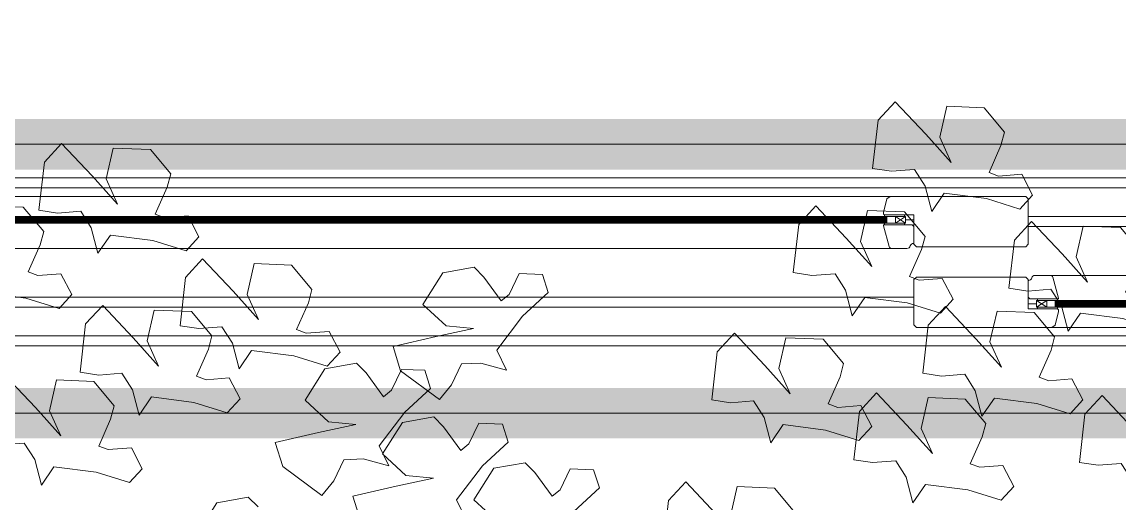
# Model space of a CAD drawing. Header units: metres. Extents: x 8 to 2416, y -346 to 476.
# Drawn here: x 222.397 to 223.05, y -244.25 to -243.964 of the extents above; entities that cross this region are included whole.
import ezdxf

# ---------------------------------------------------------------- set-up
doc = ezdxf.new("R2010")
doc.units = ezdxf.units.M
doc.linetypes.add('0', pattern=[0])
doc.layers.get('0').update_dxf_attribs({"color": 250, "linetype": '0', "lineweight": 20})
for name, color, linetype, lineweight in [('A-DOOR', 35, 'Continuous', 5), ('ARBOLES', 86, 'Continuous', 0), ('baños', 140, 'Continuous', 0), ('cristales', 131, 'Continuous', 0), ('SE-3', 253, 'Continuous', 5)]:
    doc.layers.add(name, color=color, linetype=linetype, lineweight=lineweight)
doc.layers.add('REVESTIMIENTO EXTERIOR', color=7, linetype='Continuous', lineweight=5, true_color=0xffdebd)
doc.styles.get("Standard").update_dxf_attribs({"font": 'arial.ttf', "height": 0.1875})

# ---------------------------------------------------------------- blocks, each defined once
blk = doc.blocks.new('TREES')
at = {"layer": 'ARBOLES', "color": 252, "true_color": 0x8da178}
for p, q in [((-0.02161, 0.17486), (-0.02471, 0.17078)), ((-0.01485, 0.16891), (-0.02161, 0.17486)), ((-0.01112, 0.1749), (-0.01194, 0.16854)), ((-0.00358, 0.17531), (-0.01112, 0.1749)), ((0.00101, 0.17078), (-0.00358, 0.17531)), ((-0.02471, 0.17078), (-0.02491, 0.16095)), ((0.00054, 0.16802), (0.00101, 0.17078)), ((-0.00918, 0.16367), (-0.01485, 0.16891)), ((-0.01194, 0.16854), (-0.00918, 0.16367)), ((-0.00134, 0.16237), (0.00054, 0.16802)), ((0.03271, 0.16734), (0.02961, 0.16326)), ((0.03947, 0.16139), (0.03271, 0.16734)), ((0.0432, 0.16738), (0.04237, 0.16102)), ((0.05074, 0.16779), (0.0432, 0.16738)), ((0.05533, 0.16326), (0.05074, 0.16779)), ((0.00066, 0.16182), (-0.00134, 0.16237)), ((0.00528, 0.16262), (0.00066, 0.16182)), ((0.00788, 0.15862), (0.00528, 0.16262)), ((0.02961, 0.16326), (0.02941, 0.15343)), ((0.05486, 0.1605), (0.05533, 0.16326)), ((-0.02491, 0.16095), (-0.02107, 0.16073)), ((-0.02107, 0.16073), (-0.01644, 0.16153)), ((-0.01644, 0.16153), (-0.014, 0.1584)), ((0.04514, 0.15615), (0.03947, 0.16139)), ((0.04237, 0.16102), (0.04514, 0.15615)), ((0.05297, 0.15485), (0.05486, 0.1605)), ((-0.014, 0.1584), (-0.01216, 0.15338)), ((0.00556, 0.15556), (0.00788, 0.15862)), ((-0.01216, 0.15338), (-0.01, 0.1573)), ((-0.01, 0.1573), (-0.00136, 0.15702)), ((-0.00136, 0.15702), (0.00556, 0.15556)), ((0.0262, 0.15372), (0.01866, 0.15331)), ((0.03079, 0.14919), (0.0262, 0.15372)), ((0.02941, 0.15343), (0.03325, 0.15321)), ((0.03325, 0.15321), (0.03788, 0.15401)), ((0.03788, 0.15401), (0.04032, 0.15089)), ((0.05497, 0.1543), (0.05297, 0.15485)), ((0.0596, 0.1551), (0.05497, 0.1543)), ((0.0622, 0.1511), (0.0596, 0.1551)), ((-0.03565, 0.15233), (-0.03874, 0.14824)), ((-0.02889, 0.14637), (-0.03565, 0.15233)), ((-0.02516, 0.15237), (-0.02598, 0.146)), ((-0.01762, 0.15277), (-0.02516, 0.15237)), ((-0.01303, 0.14824), (-0.01762, 0.15277)), ((0.00817, 0.15327), (0.00508, 0.14919)), ((0.01493, 0.14732), (0.00817, 0.15327)), ((0.01866, 0.15331), (0.01784, 0.14695)), ((0.00508, 0.14919), (0.00487, 0.13936)), ((0.03033, 0.14643), (0.03079, 0.14919)), ((0.04032, 0.15089), (0.04215, 0.14586)), ((0.04215, 0.14586), (0.04432, 0.14978)), ((0.04432, 0.14978), (0.05296, 0.1495)), ((0.05296, 0.1495), (0.05988, 0.14804)), ((0.05988, 0.14804), (0.0622, 0.1511)), ((-0.03874, 0.14824), (-0.03895, 0.13841)), ((-0.01349, 0.14549), (-0.01303, 0.14824)), ((0.02061, 0.14208), (0.01493, 0.14732)), ((0.01784, 0.14695), (0.02061, 0.14208)), ((0.07386, 0.14674), (0.07304, 0.14037)), ((0.0814, 0.14715), (0.07386, 0.14674)), ((0.08599, 0.14262), (0.0814, 0.14715)), ((-0.02321, 0.14113), (-0.02889, 0.14637)), ((-0.02598, 0.146), (-0.02321, 0.14113)), ((-0.01538, 0.13983), (-0.01349, 0.14549)), ((0.02844, 0.14078), (0.03033, 0.14643)), ((0.06337, 0.1467), (0.06028, 0.14261)), ((0.07013, 0.14075), (0.06337, 0.1467)), ((0.06028, 0.14261), (0.06008, 0.13278)), ((0.08553, 0.13986), (0.08599, 0.14262)), ((-0.00875, 0.14008), (-0.01338, 0.13928)), ((-0.00616, 0.13608), (-0.00875, 0.14008)), ((0.03044, 0.14023), (0.02844, 0.14078)), ((0.03507, 0.14103), (0.03044, 0.14023)), ((0.03766, 0.13703), (0.03507, 0.14103)), ((0.07581, 0.13551), (0.07013, 0.14075)), ((0.07304, 0.14037), (0.07581, 0.13551)), ((-0.03895, 0.13841), (-0.0351, 0.1382)), ((-0.0351, 0.1382), (-0.03048, 0.139)), ((-0.03048, 0.139), (-0.02803, 0.13587)), ((-0.01338, 0.13928), (-0.01538, 0.13983)), ((0.00487, 0.13936), (0.00872, 0.13914)), ((0.00872, 0.13914), (0.01334, 0.13994)), ((0.01334, 0.13994), (0.01579, 0.13681)), ((0.08364, 0.13421), (0.08553, 0.13986)), ((-0.02803, 0.13587), (-0.0262, 0.13084)), ((-0.00847, 0.13303), (-0.00616, 0.13608)), ((0.01579, 0.13681), (0.01762, 0.13179)), ((0.01762, 0.13179), (0.01978, 0.13571)), ((0.01978, 0.13571), (0.02843, 0.13543)), ((0.03535, 0.13397), (0.03766, 0.13703)), ((0.06212, 0.13588), (0.05458, 0.13547)), ((0.06671, 0.13135), (0.06212, 0.13588)), ((-0.10343, 0.13343), (-0.10965, 0.13172)), ((-0.10127, 0.13165), (-0.10343, 0.13343)), ((-0.0262, 0.13084), (-0.02404, 0.13476)), ((-0.02404, 0.13476), (-0.01539, 0.13448)), ((-0.01539, 0.13448), (-0.00847, 0.13303)), ((-0.00759, 0.13449), (-0.01069, 0.1304)), ((-0.00083, 0.12853), (-0.00759, 0.13449)), ((0.0029, 0.13452), (0.00207, 0.12816)), ((0.01044, 0.13493), (0.0029, 0.13452)), ((0.01502, 0.1304), (0.01044, 0.13493)), ((0.02843, 0.13543), (0.03535, 0.13397)), ((0.04409, 0.13543), (0.04099, 0.13135)), ((0.05085, 0.12948), (0.04409, 0.13543)), ((0.05458, 0.13547), (0.05376, 0.12911)), ((0.08564, 0.13366), (0.08364, 0.13421)), ((0.09027, 0.13446), (0.08564, 0.13366)), ((0.09286, 0.13046), (0.09027, 0.13446)), ((-0.10965, 0.13172), (-0.11306, 0.12498)), ((-0.09732, 0.12719), (-0.10127, 0.13165)), ((-0.09422, 0.13305), (-0.09584, 0.12864)), ((-0.08946, 0.1333), (-0.09422, 0.13305)), ((-0.08797, 0.12976), (-0.08946, 0.1333)), ((0.04099, 0.13135), (0.04079, 0.12152)), ((0.06008, 0.13278), (0.06392, 0.13257)), ((0.06392, 0.13257), (0.06855, 0.13337)), ((0.06624, 0.12859), (0.06671, 0.13135)), ((0.06855, 0.13337), (0.07099, 0.13024)), ((-0.0927, 0.1245), (-0.08797, 0.12976)), ((-0.01069, 0.1304), (-0.01089, 0.12057)), ((0.01456, 0.12764), (0.01502, 0.1304)), ((0.05652, 0.12424), (0.05085, 0.12948)), ((0.05376, 0.12911), (0.05652, 0.12424)), ((0.07099, 0.13024), (0.07282, 0.12521)), ((0.07282, 0.12521), (0.07499, 0.12914)), ((0.07499, 0.12914), (0.08363, 0.12886)), ((0.09055, 0.1274), (0.09286, 0.13046)), ((-0.09584, 0.12864), (-0.09732, 0.12719)), ((0.00484, 0.12329), (-0.00083, 0.12853)), ((0.00207, 0.12816), (0.00484, 0.12329)), ((0.01267, 0.12199), (0.01456, 0.12764)), ((0.06436, 0.12294), (0.06624, 0.12859)), ((0.08363, 0.12886), (0.09055, 0.1274)), ((-0.11306, 0.12498), (-0.10796, 0.12109)), ((-0.09726, 0.11716), (-0.0927, 0.1245)), ((-0.04966, 0.12511), (-0.05276, 0.12102)), ((-0.0429, 0.11916), (-0.04966, 0.12511)), ((-0.03917, 0.12515), (-0.04, 0.11878)), ((-0.03163, 0.12556), (-0.03917, 0.12515)), ((-0.02704, 0.12103), (-0.03163, 0.12556)), ((0.06636, 0.12239), (0.06436, 0.12294)), ((0.07098, 0.12319), (0.06636, 0.12239)), ((0.07358, 0.11919), (0.07098, 0.12319)), ((-0.10236, 0.12105), (-0.10974, 0.11876)), ((-0.10796, 0.12109), (-0.10236, 0.12105)), ((-0.05276, 0.12102), (-0.05296, 0.11119)), ((-0.02751, 0.11827), (-0.02704, 0.12103)), ((-0.01089, 0.12057), (-0.00705, 0.12035)), ((-0.00705, 0.12035), (-0.00242, 0.12116)), ((-0.00242, 0.12116), (0.00002, 0.11803)), ((0.01467, 0.12144), (0.01267, 0.12199)), ((0.0193, 0.12224), (0.01467, 0.12144)), ((0.02189, 0.11824), (0.0193, 0.12224)), ((0.04079, 0.12152), (0.04463, 0.1213)), ((0.04463, 0.1213), (0.04926, 0.1221)), ((0.04926, 0.1221), (0.0517, 0.11897)), ((-0.10974, 0.11876), (-0.11827, 0.11588)), ((-0.03723, 0.11392), (-0.0429, 0.11916)), ((-0.04, 0.11878), (-0.03723, 0.11392)), ((-0.0294, 0.11262), (-0.02751, 0.11827)), ((0.00002, 0.11803), (0.00185, 0.113)), ((0.01958, 0.11519), (0.02189, 0.11824)), ((0.02569, 0.11947), (0.02259, 0.11538)), ((0.03245, 0.11351), (0.02569, 0.11947)), ((0.03618, 0.11951), (0.03536, 0.11314)), ((0.04372, 0.11991), (0.03618, 0.11951)), ((0.04831, 0.11538), (0.04372, 0.11991)), ((0.0517, 0.11897), (0.05354, 0.11394)), ((0.05354, 0.11394), (0.0557, 0.11787)), ((0.0557, 0.11787), (0.06434, 0.11759)), ((0.07126, 0.11613), (0.07358, 0.11919)), ((-0.11827, 0.11588), (-0.11628, 0.11116)), ((-0.09494, 0.11332), (-0.09726, 0.11716)), ((-0.01986, 0.11572), (-0.02296, 0.11163)), ((-0.0131, 0.10977), (-0.01986, 0.11572)), ((-0.00937, 0.11576), (-0.01019, 0.10939)), ((-0.00183, 0.11616), (-0.00937, 0.11576)), ((0.00276, 0.11163), (-0.00183, 0.11616)), ((0.00185, 0.113), (0.00402, 0.11692)), ((0.00402, 0.11692), (0.01266, 0.11664)), ((0.01266, 0.11664), (0.01958, 0.11519)), ((0.06434, 0.11759), (0.07126, 0.11613)), ((-0.10577, 0.10929), (-0.10414, 0.11369)), ((-0.10414, 0.11369), (-0.10021, 0.11425)), ((-0.10021, 0.11425), (-0.09494, 0.11332)), ((0.02259, 0.11538), (0.02239, 0.10555)), ((0.03812, 0.10827), (0.03245, 0.11351)), ((0.04784, 0.11263), (0.04831, 0.11538)), ((-0.12535, 0.11184), (-0.13157, 0.11013)), ((-0.12319, 0.11006), (-0.12535, 0.11184)), ((-0.11614, 0.11146), (-0.11776, 0.10705)), ((-0.11628, 0.11116), (-0.10787, 0.10607)), ((-0.11138, 0.11171), (-0.11614, 0.11146)), ((-0.10989, 0.10817), (-0.11138, 0.11171)), ((-0.05296, 0.11119), (-0.04912, 0.11098)), ((-0.04912, 0.11098), (-0.04449, 0.11178)), ((-0.04449, 0.11178), (-0.04205, 0.10865)), ((-0.0274, 0.11207), (-0.0294, 0.11262)), ((-0.02277, 0.11287), (-0.0274, 0.11207)), ((-0.02296, 0.11163), (-0.02316, 0.1018)), ((-0.02017, 0.10887), (-0.02277, 0.11287)), ((0.00229, 0.10888), (0.00276, 0.11163)), ((0.03536, 0.11314), (0.03812, 0.10827)), ((0.04596, 0.10697), (0.04784, 0.11263)), ((-0.13157, 0.11013), (-0.13498, 0.10339)), ((-0.11924, 0.1056), (-0.12319, 0.11006)), ((-0.10787, 0.10607), (-0.10577, 0.10929)), ((-0.00743, 0.10452), (-0.0131, 0.10977)), ((-0.01019, 0.10939), (-0.00743, 0.10452)), ((-0.11776, 0.10705), (-0.11924, 0.1056)), ((-0.11462, 0.10291), (-0.10989, 0.10817)), ((-0.04205, 0.10865), (-0.04022, 0.10362)), ((-0.04022, 0.10362), (-0.03805, 0.10755)), ((-0.03805, 0.10755), (-0.02941, 0.10727)), ((-0.02941, 0.10727), (-0.02249, 0.10581)), ((-0.02249, 0.10581), (-0.02017, 0.10887)), ((0.00041, 0.10322), (0.00229, 0.10888)), ((0.04795, 0.10642), (0.04596, 0.10697)), ((0.05258, 0.10722), (0.04795, 0.10642)), ((0.05518, 0.10322), (0.05258, 0.10722)), ((0.02239, 0.10555), (0.02623, 0.10534)), ((0.02623, 0.10534), (0.03086, 0.10614)), ((0.03086, 0.10614), (0.0333, 0.10301)), ((-0.13498, 0.10339), (-0.12988, 0.0995)), ((-0.11918, 0.09557), (-0.11462, 0.10291)), ((-0.10869, 0.10246), (-0.11491, 0.10075)), ((-0.10654, 0.10068), (-0.10869, 0.10246)), ((-0.09473, 0.10233), (-0.09949, 0.10209)), ((-0.09324, 0.0988), (-0.09473, 0.10233)), ((-0.01932, 0.10159), (-0.01469, 0.10239)), ((-0.01469, 0.10239), (-0.01225, 0.09926)), ((0.0024, 0.10267), (0.00041, 0.10322)), ((0.00703, 0.10347), (0.0024, 0.10267)), ((0.00963, 0.09947), (0.00703, 0.10347)), ((0.0333, 0.10301), (0.03514, 0.09798)), ((0.05286, 0.10017), (0.05518, 0.10322)), ((-0.11491, 0.10075), (-0.11833, 0.09402)), ((-0.10259, 0.09622), (-0.10654, 0.10068)), ((-0.09949, 0.10209), (-0.10111, 0.09768)), ((-0.02316, 0.1018), (-0.01932, 0.10159)), ((0.03514, 0.09798), (0.0373, 0.1019)), ((0.0373, 0.1019), (0.04594, 0.10162)), ((0.04594, 0.10162), (0.05286, 0.10017)), ((-0.12428, 0.09946), (-0.13166, 0.09717)), ((-0.12988, 0.0995), (-0.12428, 0.09946)), ((-0.09796, 0.09354), (-0.09324, 0.0988)), ((-0.01225, 0.09926), (-0.01041, 0.09423)), ((-0.01041, 0.09423), (-0.00825, 0.09816)), ((-0.00825, 0.09816), (0.00039, 0.09787)), ((0.00039, 0.09787), (0.00731, 0.09642)), ((0.00731, 0.09642), (0.00963, 0.09947)), ((-0.13166, 0.09717), (-0.14019, 0.09429)), ((-0.10111, 0.09768), (-0.10259, 0.09622)), ((-0.14019, 0.09429), (-0.1382, 0.08957)), ((-0.11686, 0.09173), (-0.11918, 0.09557)), ((-0.11833, 0.09402), (-0.11323, 0.09013)), ((-0.10253, 0.08619), (-0.09796, 0.09354)), ((-0.08941, 0.09494), (-0.09563, 0.09324)), ((-0.08726, 0.09316), (-0.08941, 0.09494)), ((-0.08021, 0.09457), (-0.08183, 0.09016)), ((-0.07545, 0.09481), (-0.08021, 0.09457)), ((-0.07396, 0.09128), (-0.07545, 0.09481)), ((-0.05666, 0.09413), (-0.05976, 0.09004)), ((-0.0499, 0.08818), (-0.05666, 0.09413)), ((-0.04617, 0.09417), (-0.04699, 0.0878)), ((-0.03863, 0.09457), (-0.04617, 0.09417)), ((-0.03404, 0.09004), (-0.03863, 0.09457)), ((-0.12768, 0.0877), (-0.12606, 0.0921)), ((-0.12606, 0.0921), (-0.12213, 0.09266)), ((-0.12213, 0.09266), (-0.11686, 0.09173)), ((-0.09563, 0.09324), (-0.09905, 0.0865)), ((-0.0833, 0.0887), (-0.08726, 0.09316)), ((-0.07868, 0.08602), (-0.07396, 0.09128)), ((-0.1382, 0.08957), (-0.12979, 0.08448)), ((-0.10763, 0.09009), (-0.11501, 0.08779)), ((-0.11323, 0.09013), (-0.10763, 0.09009)), ((-0.08183, 0.09016), (-0.0833, 0.0887)), ((-0.05976, 0.09004), (-0.05996, 0.08021)), ((-0.12979, 0.08448), (-0.12768, 0.0877)), ((-0.11501, 0.08779), (-0.12354, 0.08492)), ((-0.12354, 0.08492), (-0.12155, 0.08019)), ((-0.10021, 0.08235), (-0.10253, 0.08619)), ((-0.09905, 0.0865), (-0.09394, 0.08261)), ((-0.14461, 0.08275), (-0.15083, 0.08104)), ((-0.14246, 0.08097), (-0.14461, 0.08275)), ((-0.15083, 0.08104), (-0.15425, 0.07431))]:
    blk.add_line(p, q, dxfattribs=at)
blk = doc.blocks.new('PL BASE 2N NASAS 09')
at = {"layer": 'A-DOOR'}
for p, q in [((172.04755, -25.01173), (173.94755, -25.01173)), ((172.08155, -25.03173), (173.91355, -25.03173)), ((172.16968, -25.04273), (172.94941, -25.04273)), ((172.94941, -25.04273), (172.94755, -25.04418)), ((173.03005, -25.04273), (172.94941, -25.04273)), ((173.03155, -25.04423), (173.03005, -25.04273)), ((172.94755, -25.04418), (172.94555, -25.05223)), ((173.03155, -25.07123), (173.03155, -25.04423)), ((172.94555, -25.05223), (172.94555, -25.05323)), ((172.94555, -25.05323), (172.94605, -25.05373)), ((172.94605, -25.05373), (172.96355, -25.05373)), ((172.95855, -25.05473), (172.95255, -25.05873)), ((172.95855, -25.05873), (172.95255, -25.05473)), ((172.96355, -25.05373), (172.96355, -25.07123)), ((172.96355, -25.05673), (172.95855, -25.05673)), ((172.96355, -25.05673), (172.95855, -25.05673)), ((172.95031, -25.07373), (172.16878, -25.07373)), ((172.96355, -25.07123), (172.96505, -25.07273)), ((172.96505, -25.07273), (173.03005, -25.07273)), ((173.03155, -25.07123), (173.03005, -25.07273)), ((172.96505, -25.09073), (172.96355, -25.09223)), ((172.96355, -25.09223), (172.96355, -25.11923)), ((173.03005, -25.09073), (172.96505, -25.09073)), ((173.03155, -25.09223), (173.03005, -25.09073)), ((173.03155, -25.10973), (173.03155, -25.09223)), ((173.04478, -25.08973), (173.82631, -25.08973)), ((173.03155, -25.10673), (173.03655, -25.10673)), ((173.03155, -25.10673), (173.03655, -25.10673)), ((173.03655, -25.10873), (173.04255, -25.10473)), ((173.03655, -25.10473), (173.04255, -25.10873)), ((173.04905, -25.10973), (173.03155, -25.10973)), ((173.04754, -25.11927), (173.04955, -25.11123)), ((173.04955, -25.11023), (173.04905, -25.10973)), ((173.04955, -25.11123), (173.04955, -25.11023)), ((172.96355, -25.11923), (172.96505, -25.12073)), ((172.96505, -25.12073), (173.04568, -25.12073)), ((173.04568, -25.12073), (173.04754, -25.11927)), ((173.82542, -25.12073), (173.04568, -25.12073)), ((172.08155, -25.13173), (173.91355, -25.13173)), ((172.04755, -25.17173), (173.94755, -25.17173))]:
    blk.add_line(p, q, dxfattribs=at)
at = {"layer": 'A-DOOR', "color": 8}
for p, q in [((172.08155, -25.03773), (173.91355, -25.03773)), ((173.91355, -25.05473), (173.03155, -25.05473)), ((173.91355, -25.06073), (173.03155, -25.06073)), ((172.96355, -25.10273), (172.08155, -25.10273)), ((172.96355, -25.10873), (172.08155, -25.10873)), ((172.08155, -25.12573), (173.91355, -25.12573))]:
    blk.add_line(p, q, dxfattribs=at)
at = {"layer": 'A-DOOR', "color": 7}
for points in [[(172.16055, -25.05873), (172.95855, -25.05873), (172.95855, -25.05473), (172.16055, -25.05473)], [(173.83455, -25.10473), (173.03655, -25.10473), (173.03655, -25.10873), (173.83455, -25.10873)]]:
    blk.add_lwpolyline(points, close=True, dxfattribs=at)
at = {"layer": 'A-DOOR'}
for points in [[(172.16055, -25.05473), (172.95855, -25.05473), (172.95855, -25.05873), (172.16055, -25.05873)], [(172.94605, -25.05373), (172.95805, -25.05373), (172.95805, -25.05473), (172.94605, -25.05473)], [(172.95255, -25.05473), (172.94755, -25.05473), (172.94755, -25.05873), (172.95255, -25.05873)], [(172.95855, -25.05473), (172.95255, -25.05473), (172.95255, -25.05873), (172.95855, -25.05873)], [(172.94605, -25.05873), (172.95805, -25.05873), (172.95805, -25.05973), (172.94605, -25.05973)], [(172.96355, -25.05673), (172.95855, -25.05673), (172.95855, -25.05673), (172.96355, -25.05673)], [(173.03155, -25.10673), (173.03655, -25.10673), (173.03655, -25.10673), (173.03155, -25.10673)], [(173.83455, -25.10873), (173.03655, -25.10873), (173.03655, -25.10473), (173.83455, -25.10473)], [(173.03655, -25.10873), (173.04255, -25.10873), (173.04255, -25.10473), (173.03655, -25.10473)], [(173.04905, -25.10473), (173.03705, -25.10473), (173.03705, -25.10373), (173.04905, -25.10373)], [(173.04255, -25.10873), (173.04755, -25.10873), (173.04755, -25.10473), (173.04255, -25.10473)], [(173.04905, -25.10973), (173.03705, -25.10973), (173.03705, -25.10873), (173.04905, -25.10873)]]:
    blk.add_lwpolyline(points, close=True, dxfattribs=at)
for points in [[(172.9614, -25.07223, -0.341999), (172.96333, -25.07073), (172.96355, -25.07039), (172.96355, -25.06073), (172.96255, -25.05973), (172.94555, -25.05973), (172.94555, -25.06023), (172.94887, -25.07262, 0.339454), (172.95031, -25.07373), (172.95946, -25.07373, 0.341999)], [(173.0337, -25.09123, -0.341999), (173.03176, -25.09273), (173.03155, -25.09306), (173.03155, -25.10273), (173.03255, -25.10373), (173.04955, -25.10373), (173.04955, -25.10323), (173.04623, -25.09084, 0.339454), (173.04478, -25.08973), (173.03563, -25.08973, 0.341999)]]:
    blk.add_lwpolyline(points, format="xyb", close=True, dxfattribs=at)
at = {"layer": 'cristales', "const_width": 0.004}
for points in [[(172.17155, -25.05673), (172.94755, -25.05673)], [(173.82355, -25.10673), (173.04755, -25.10673)]]:
    blk.add_lwpolyline(points, dxfattribs=at)
at = {"layer": 'baños', "linetype": 'Continuous', "flags": 8}
for tag, p in [('MODELNUMBER', (167.1329, -5.63062, 0)), ('TRADENAME', (167.1329, -5.63066, 0)), ('PRODUCT', (167.1329, -5.6307, 0)), ('MATERIAL', (167.1329, -5.63074, 0)), ('MODELNUMBER', (168.30765, -5.63062, 0)), ('TRADENAME', (168.30765, -5.63066, 0)), ('PRODUCT', (168.30765, -5.6307, 0)), ('MATERIAL', (168.30765, -5.63074, 0))]:
    blk.add_attdef(tag, p, '', height=0.0000254, rotation=180.00008, dxfattribs=at)
blk = doc.blocks.new('PL MUEBLES 2N NASAS 09')
blk.add_blockref('PL BASE 2N NASAS 09', (49.91428, 62.71701))
at = {"layer": 'ARBOLES', "xscale": 2.935254890295517, "yscale": 2.935254890295517, "zscale": 2.935254890295517, "rotation": 354.6252016265699}
for p in [(222.22932, 37.22578), (222.88182, 37.2137)]:
    blk.add_blockref('TREES', p, dxfattribs=at)

msp = doc.modelspace()

# ---------------------------------------------------------------- linework, layer by layer
at = {"layer": 'REVESTIMIENTO EXTERIOR', "const_width": 0.03}
msp.add_lwpolyline([(223.95182, -244.23633, -0.414214), (223.91182, -244.19633), (222.01182, -244.19633, -0.414213), (221.97182, -244.23633), (216.58182, -244.23633, -0.414214), (216.51182, -244.16633), (216.51182, -238.27631, -0.414214), (216.55182, -238.23631)], format="xyb", dxfattribs=at)
at = {"layer": 'SE-3', "color": 254, "true_color": 0xd7ebd2, "transparency": 33554687, "const_width": 0.03}
msp.add_lwpolyline([(221.87458, -241.68541), (222.01182, -241.68541), (222.01182, -244.03633), (223.91182, -244.03633), (223.91264, -241.6747)], dxfattribs=at)

# ---------------------------------------------------------------- block references
at = {"layer": 'REVESTIMIENTO EXTERIOR', "color": 30, "true_color": 0xf8991e}
msp.add_blockref('PL MUEBLES 2N NASAS 09', (0.05, -281.74161), dxfattribs=at)

doc.saveas('drawing.dxf')
